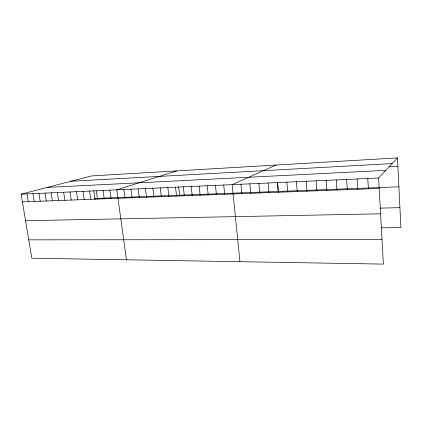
<?xml version="1.0" encoding="UTF-8"?>
<svg xmlns="http://www.w3.org/2000/svg" width="422" height="422" viewBox="0 0 422 422"><rect width="100%" height="100%" fill="white"/><g stroke="black" fill="none" stroke-linecap="round" stroke-linejoin="round"><path stroke-width="0.63" d="M378.608 178L383.371 264.103L31.85 258.206L21.1 194.173L378.608 178L397.477 157.897L400.9 227.643L381.14 227.822M276.062 165.049L232.142 184.625L239.949 261.698M176.718 170.905L116.815 189.842L126.442 259.794M21.1 194.173L91.637 175.916L397.477 157.897M70.922 181.275L392.138 163.583M389.105 166.785L397.888 166.321M47.095 187.442L385.792 170.34M94.903 198.467L398.896 186.819M22.398 201.895L379.183 188.449M380.053 208.13L399.919 207.666M25.552 220.701L380.586 213.822M28.77 239.849L382.01 239.538M26.971 193.904L28.263 201.674M32.911 193.635L34.193 201.452M38.919 193.366L40.196 201.225M44.996 193.091L46.262 200.999M51.141 192.812L52.402 200.767M57.36 192.532L58.616 200.529M63.659 192.247L64.898 200.297M70.026 191.957L71.26 200.054M76.466 191.667L77.695 199.812M82.992 191.372L84.205 199.569M89.591 191.071L90.799 199.321M93.79 190.786L95.077 199.68M96.274 190.77L97.466 199.068M103.037 190.464L104.218 198.815M109.884 190.153L111.055 198.556M123.831 189.525L124.981 198.029M130.936 189.204L132.075 197.765M138.131 188.877L139.26 197.491M145.416 188.55L146.534 197.216M152.796 188.212L153.898 196.942M160.27 187.874L161.362 196.657M167.845 187.532L168.916 196.378M175.515 187.189L176.575 196.088M178.612 186.941L179.587 195.222M183.285 186.835L184.33 195.792M191.161 186.477L192.189 195.497M199.137 186.118L200.149 195.196M207.223 185.754L208.22 194.895M215.415 185.379L216.396 194.584M223.723 185.005L224.683 194.273M240.936 184.229L241.864 193.624M249.856 183.823L250.763 193.292M258.908 183.417L259.794 192.949M268.086 183L268.951 192.606M277.597 182.731L278.467 192.712M277.402 182.578L278.246 192.258M286.854 182.151L287.672 191.899M296.444 181.718L297.241 191.541M306.177 181.275L306.952 191.171M316.057 180.832L316.806 190.802M326.09 180.373L326.807 190.427M336.271 179.914L336.967 190.042M346.61 179.45L347.28 189.652M357.112 178.97L357.75 189.262M367.773 178.49L368.385 188.861"/></g></svg>
